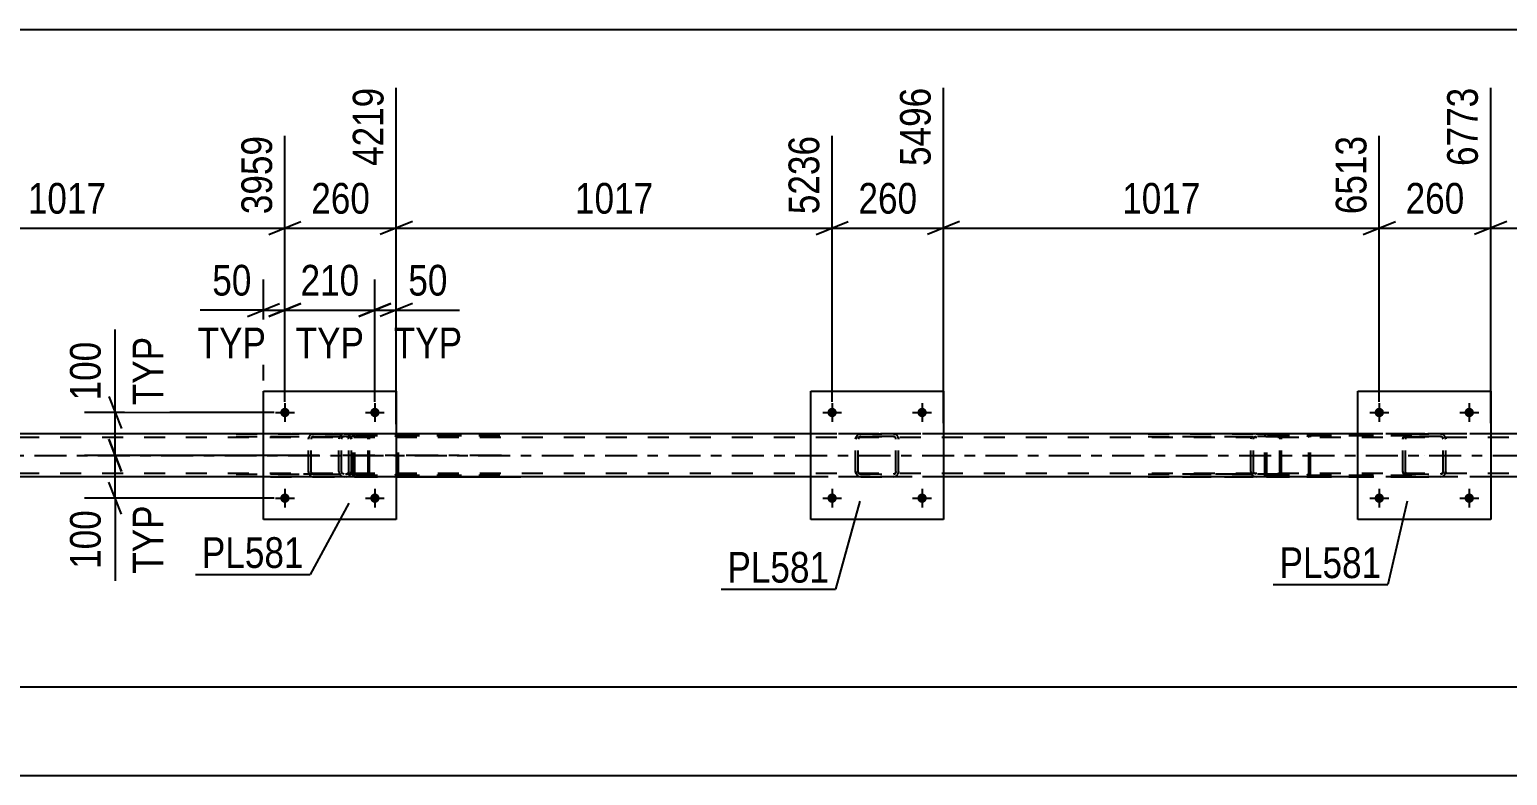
# Model space of a CAD drawing. Header units: millimetres. Extents: x 0 to 1757, y 0 to 560.
# Drawn here: x 1156 to 1294, y 485.4 to 555 of the extents above; entities that cross this region are included whole.
import ezdxf

# ---------------------------------------------------------------- set-up
doc = ezdxf.new("R2010")
doc.units = ezdxf.units.MM
doc.linetypes.add('DXK_LINE_DOT2', pattern=[3.9198, 1.9599, -1.9599])
doc.linetypes.add('DXK_LINE_DOT3', pattern=[5.9187, 2.979, -0.9799, 0.9799, -0.9799])
doc.styles.add('Arial Narrow', font='ARIALN.TTF', dxfattribs={"height": 0.2})

# ---------------------------------------------------------------- blocks, each defined once
blk = doc.blocks.new('Bolt-814276635-2526 - 2523')
at = {"linetype": 'Continuous'}
for points in [[(1282.48, 519.28, -1), (1281.6, 519.28, -1)], [(1290.88, 519.28, -1), (1290, 519.28, -1)]]:
    blk.add_hatch(color=1, dxfattribs=at).paths.add_polyline_path(points)
at = {"color": 1, "linetype": 'Continuous'}
for p, q in [((1282.04, 520.16), (1282.04, 518.4)), ((1290.44, 520.16), (1290.44, 518.4)), ((1281.16, 519.28), (1282.92, 519.28)), ((1289.56, 519.28), (1291.32, 519.28))]:
    blk.add_line(p, q, dxfattribs=at)
blk = doc.blocks.new('Part-814276635-2746 - 2523')
at = {"color": 2, "linetype": 'Continuous'}
for p, q in [((1280.04, 509.28), (1280.04, 521.28)), ((1280.04, 521.28), (1292.44, 521.28)), ((1292.44, 521.28), (1292.44, 509.28)), ((1292.44, 509.28), (1280.04, 509.28))]:
    blk.add_line(p, q, dxfattribs=at)
blk = doc.blocks.new('Bolt-814276635-2563 - 2523')
at = {"linetype": 'Continuous'}
for points in [[(1282.48, 511.28, -1), (1281.6, 511.28, -1)], [(1290.88, 511.28, -1), (1290, 511.28, -1)]]:
    blk.add_hatch(color=1, dxfattribs=at).paths.add_polyline_path(points)
at = {"color": 1, "linetype": 'Continuous'}
for p, q in [((1282.04, 512.16), (1282.04, 510.4)), ((1290.44, 512.16), (1290.44, 510.4)), ((1281.16, 511.28), (1282.92, 511.28)), ((1289.56, 511.28), (1291.32, 511.28))]:
    blk.add_line(p, q, dxfattribs=at)
blk = doc.blocks.new('Part-814276635-2756 - 2523')
at = {"color": 7, "linetype": 'DXK_LINE_DOT2'}
for p, q in [((1175.34, 517.28), (1185.41, 517.28)), ((1175.34, 517.04), (1185.41, 517.04)), ((1187.5, 517.28), (1178.53, 517.28)), ((1178.53, 517.04), (1187.5, 517.04)), ((1184.94, 516.94), (1184.91, 516.8)), ((1184.91, 513.76), (1184.91, 516.8)), ((1184.95, 516.99), (1184.94, 516.94)), ((1185.16, 516.8), (1185.18, 516.9)), ((1185.16, 513.76), (1185.16, 516.8)), ((1185.18, 516.9), (1185.23, 516.97)), ((1185.41, 517.28), (1185.22, 517.25)), ((1185.23, 516.97), (1185.31, 517.03)), ((1185.31, 517.03), (1185.41, 517.04)), ((1185.41, 517.28), (1187.5, 517.28)), ((1187.5, 517.04), (1185.41, 517.04)), ((1186.23, 517.28), (1186.23, 517.04)), ((1187.61, 517.25), (1187.5, 517.28)), ((1187.5, 517.04), (1187.55, 517.03)), ((1187.55, 517.03), (1187.6, 516.97)), ((1187.6, 516.97), (1187.63, 516.9)), ((1187.69, 517.14), (1187.61, 517.25)), ((1187.63, 516.9), (1187.64, 516.8)), ((1187.64, 513.76), (1187.64, 516.8)), ((1187.75, 516.99), (1187.69, 517.14)), ((1187.77, 516.8), (1187.75, 516.99)), ((1187.77, 513.76), (1187.77, 516.8)), ((1175.34, 513.52), (1186.23, 513.52)), ((1185.41, 513.28), (1177.88, 513.28)), ((1187.5, 513.52), (1178.53, 513.52)), ((1178.53, 513.28), (1187.5, 513.28)), ((1184.91, 513.76), (1184.95, 513.58)), ((1185.18, 513.67), (1185.16, 513.76)), ((1185.23, 513.59), (1185.18, 513.67)), ((1185.22, 513.32), (1185.41, 513.28)), ((1185.31, 513.54), (1185.23, 513.59)), ((1185.41, 513.52), (1185.31, 513.54)), ((1187.5, 513.28), (1185.41, 513.28)), ((1186.23, 513.28), (1186.23, 513.52)), ((1186.23, 513.52), (1187.5, 513.52)), ((1187.55, 513.54), (1187.5, 513.52)), ((1187.5, 513.28), (1187.61, 513.32)), ((1187.6, 513.59), (1187.55, 513.54)), ((1187.63, 513.67), (1187.6, 513.59)), ((1187.61, 513.32), (1187.69, 513.42)), ((1187.64, 513.76), (1187.63, 513.67)), ((1187.69, 513.42), (1187.75, 513.58)), ((1187.75, 513.58), (1187.77, 513.76))]:
    blk.add_line(p, q, dxfattribs=at)
at = {"color": 2, "linetype": 'Continuous'}
blk.add_line((1177.88, 513.28), (1175.34, 513.28), dxfattribs=at)
at = {"color": 7, "linetype": 'DXK_LINE_DOT2'}
for centre, start, end in [((1185.4, 516.79), 111.1942, 156.1507), ((1185.4, 513.78), 203.8496, 248.806)]:
    blk.add_arc(centre, 0.492, start, end, dxfattribs=at)
blk = doc.blocks.new('Bolt-814276635-2575 - 2523')
at = {"linetype": 'Continuous'}
for points in [[(1180.32, 519.28, -1), (1179.44, 519.28, -1)], [(1188.72, 519.28, -1), (1187.84, 519.28, -1)]]:
    blk.add_hatch(color=1, dxfattribs=at).paths.add_polyline_path(points)
at = {"color": 1, "linetype": 'Continuous'}
for p, q in [((1179.88, 520.16), (1179.88, 518.4)), ((1188.28, 520.16), (1188.28, 518.4)), ((1179, 519.28), (1180.76, 519.28)), ((1187.4, 519.28), (1189.16, 519.28))]:
    blk.add_line(p, q, dxfattribs=at)
blk = doc.blocks.new('Bolt-814276635-2576 - 2523')
at = {"linetype": 'Continuous'}
for points in [[(1180.32, 511.28, -1), (1179.44, 511.28, -1)], [(1188.72, 511.28, -1), (1187.84, 511.28, -1)]]:
    blk.add_hatch(color=1, dxfattribs=at).paths.add_polyline_path(points)
at = {"color": 1, "linetype": 'Continuous'}
for p, q in [((1179.88, 512.16), (1179.88, 510.4)), ((1188.28, 512.16), (1188.28, 510.4)), ((1179, 511.28), (1180.76, 511.28)), ((1187.4, 511.28), (1189.16, 511.28))]:
    blk.add_line(p, q, dxfattribs=at)
blk = doc.blocks.new('Part-814276635-2614 - 2523')
at = {"color": 7, "linetype": 'DXK_LINE_DOT2'}
for p, q in [((1670.42, 516.96), (1067.72, 516.96)), ((1670.42, 517.28), (1094.96, 517.28)), ((1190.28, 517.28), (1177.88, 517.28)), ((1241.36, 517.28), (1228.96, 517.28)), ((1292.44, 517.28), (1280.04, 517.28)), ((1670.42, 513.6), (1067.72, 513.6)), ((1650, 513.28), (1075.72, 513.28)), ((1190.28, 513.28), (1177.88, 513.28)), ((1241.36, 513.28), (1228.96, 513.28)), ((1292.44, 513.28), (1280.04, 513.28))]:
    blk.add_line(p, q, dxfattribs=at)
at = {"color": 2, "linetype": 'Continuous'}
for p, q in [((1177.88, 517.28), (1139.2, 517.28)), ((1228.96, 517.28), (1190.28, 517.28)), ((1280.04, 517.28), (1241.36, 517.28)), ((1331.12, 517.28), (1292.44, 517.28)), ((1177.88, 513.28), (1139.2, 513.28)), ((1228.96, 513.28), (1190.28, 513.28)), ((1280.04, 513.28), (1241.36, 513.28)), ((1331.12, 513.28), (1292.44, 513.28))]:
    blk.add_line(p, q, dxfattribs=at)
at = {"color": 7, "linetype": 'DXK_LINE_DOT3'}
blk.add_line((1067.72, 515.28), (1670.42, 515.28), dxfattribs=at)
blk = doc.blocks.new('Part-814276635-2757 - 2523')
at = {"color": 7, "linetype": 'DXK_LINE_DOT2'}
for p, q in [((1260.48, 517.28), (1270.54, 517.28)), ((1260.48, 517.04), (1270.54, 517.04)), ((1272.64, 517.28), (1263.66, 517.28)), ((1263.66, 517.04), (1272.64, 517.04)), ((1270.07, 516.94), (1270.04, 516.8)), ((1270.04, 513.76), (1270.04, 516.8)), ((1270.08, 516.99), (1270.07, 516.94)), ((1270.29, 516.8), (1270.31, 516.9)), ((1270.29, 513.76), (1270.29, 516.8)), ((1270.31, 516.9), (1270.37, 516.97)), ((1270.54, 517.28), (1270.35, 517.25)), ((1270.37, 516.97), (1270.45, 517.03)), ((1270.45, 517.03), (1270.54, 517.04)), ((1270.54, 517.28), (1272.64, 517.28)), ((1272.64, 517.04), (1270.54, 517.04)), ((1271.36, 517.28), (1271.36, 517.04)), ((1272.74, 517.25), (1272.64, 517.28)), ((1272.64, 517.04), (1272.69, 517.03)), ((1272.69, 517.03), (1272.73, 516.97)), ((1272.73, 516.97), (1272.76, 516.9)), ((1272.83, 517.14), (1272.74, 517.25)), ((1272.76, 516.9), (1272.77, 516.8)), ((1272.77, 513.76), (1272.77, 516.8)), ((1272.89, 516.99), (1272.83, 517.14)), ((1272.91, 516.8), (1272.89, 516.99)), ((1272.91, 513.76), (1272.91, 516.8)), ((1260.48, 513.52), (1271.36, 513.52)), ((1260.48, 513.28), (1270.54, 513.28)), ((1272.64, 513.52), (1263.66, 513.52)), ((1263.66, 513.28), (1272.64, 513.28)), ((1270.04, 513.76), (1270.06, 513.68)), ((1270.06, 513.68), (1270.08, 513.58)), ((1270.31, 513.67), (1270.29, 513.76)), ((1270.37, 513.59), (1270.31, 513.67)), ((1270.35, 513.32), (1270.54, 513.28)), ((1270.45, 513.54), (1270.37, 513.59)), ((1270.54, 513.52), (1270.45, 513.54)), ((1272.64, 513.28), (1270.54, 513.28)), ((1271.36, 513.28), (1271.36, 513.52)), ((1271.36, 513.52), (1272.64, 513.52)), ((1272.69, 513.54), (1272.64, 513.52)), ((1272.64, 513.28), (1272.74, 513.32)), ((1272.73, 513.59), (1272.69, 513.54)), ((1272.76, 513.67), (1272.73, 513.59)), ((1272.74, 513.32), (1272.83, 513.42)), ((1272.77, 513.76), (1272.76, 513.67)), ((1272.83, 513.42), (1272.89, 513.58)), ((1272.89, 513.58), (1272.91, 513.76))]:
    blk.add_line(p, q, dxfattribs=at)
blk.add_arc((1270.53, 513.78), 0.492, 203.8496, 248.806, dxfattribs=at)
blk = doc.blocks.new('Part-814276635-2758 - 2523')
at = {"color": 7, "linetype": 'DXK_LINE_DOT2'}
for p, q in [((1271.39, 517.09), (1271.36, 516.96)), ((1271.36, 513.6), (1271.36, 516.96)), ((1271.53, 516.96), (1271.54, 517.03)), ((1271.53, 513.6), (1271.53, 516.96)), ((1271.54, 517.03), (1271.58, 517.08)), ((1271.7, 517.28), (1271.57, 517.26)), ((1271.58, 517.08), (1271.61, 517.1)), ((1271.61, 517.1), (1271.64, 517.11)), ((1271.64, 517.11), (1271.7, 517.12)), ((1271.7, 517.28), (1275.28, 517.28)), ((1271.7, 517.28), (1283.45, 517.28)), ((1271.7, 517.12), (1283.45, 517.12)), ((1271.7, 517.12), (1275.28, 517.12)), ((1275.28, 517.28), (1287.03, 517.28)), ((1275.41, 517.26), (1275.28, 517.28)), ((1275.28, 517.12), (1287.03, 517.12)), ((1275.28, 517.12), (1275.34, 517.11)), ((1275.34, 517.11), (1275.4, 517.08)), ((1275.4, 517.08), (1275.43, 517.03)), ((1275.43, 517.03), (1275.45, 516.96)), ((1275.45, 513.6), (1275.45, 516.96)), ((1275.62, 516.96), (1275.59, 517.09)), ((1275.62, 513.6), (1275.62, 516.96)), ((1271.36, 513.6), (1271.39, 513.48)), ((1271.54, 513.54), (1271.53, 513.6)), ((1271.58, 513.49), (1271.54, 513.54)), ((1271.57, 513.31), (1271.7, 513.28)), ((1271.58, 513.49), (1271.61, 513.47)), ((1271.61, 513.47), (1271.64, 513.46)), ((1271.64, 513.46), (1271.7, 513.44)), ((1271.7, 513.44), (1283.45, 513.44)), ((1271.7, 513.44), (1275.28, 513.44)), ((1271.7, 513.28), (1275.28, 513.28)), ((1271.7, 513.28), (1283.45, 513.28)), ((1275.34, 513.46), (1275.28, 513.44)), ((1275.28, 513.44), (1287.03, 513.44)), ((1275.28, 513.28), (1275.41, 513.31)), ((1275.28, 513.28), (1287.03, 513.28)), ((1275.4, 513.49), (1275.34, 513.46)), ((1275.43, 513.54), (1275.4, 513.49)), ((1275.45, 513.6), (1275.43, 513.54)), ((1275.59, 513.48), (1275.62, 513.6))]:
    blk.add_line(p, q, dxfattribs=at)
for centre, start, end in [((1275.29, 516.95), 24.3201, 69.2418), ((1271.69, 513.62), 204.3201, 249.2418), ((1275.29, 513.62), 290.7585, 335.6802)]:
    blk.add_arc(centre, 0.331, start, end, dxfattribs=at)
blk = doc.blocks.new('Part-814276635-2771 - 2523')
at = {"color": 2, "linetype": 'Continuous'}
for p, q in [((1177.88, 509.28), (1177.88, 521.28)), ((1177.88, 521.28), (1190.28, 521.28)), ((1190.28, 521.28), (1190.28, 509.28)), ((1190.28, 509.28), (1177.88, 509.28))]:
    blk.add_line(p, q, dxfattribs=at)
blk = doc.blocks.new('Part-814276635-2772 - 2523')
at = {"color": 7, "linetype": 'DXK_LINE_DOT2'}
for p, q in [((1182.08, 516.8), (1182.12, 516.99)), ((1182.12, 516.99), (1182.08, 516.8)), ((1182.08, 513.76), (1182.08, 516.8)), ((1182.34, 516.9), (1182.32, 516.8)), ((1182.32, 513.76), (1182.32, 516.8)), ((1182.34, 516.9), (1182.39, 516.97)), ((1182.39, 516.97), (1182.34, 516.9)), ((1182.38, 517.25), (1182.56, 517.28)), ((1182.56, 517.28), (1182.38, 517.25)), ((1182.39, 516.97), (1182.47, 517.03)), ((1182.47, 517.03), (1182.39, 516.97)), ((1182.47, 517.03), (1182.56, 517.04)), ((1182.56, 517.04), (1182.47, 517.03)), ((1182.56, 517.28), (1185.6, 517.28)), ((1182.56, 517.28), (1182.56, 517.28)), ((1182.56, 517.28), (1185.6, 517.28)), ((1182.56, 517.04), (1185.6, 517.04)), ((1182.56, 517.04), (1182.56, 517.04)), ((1185.6, 517.04), (1182.56, 517.04)), ((1185.6, 517.28), (1185.6, 517.28)), ((1185.6, 517.28), (1185.78, 517.25)), ((1185.78, 517.25), (1185.6, 517.28)), ((1185.6, 517.04), (1185.6, 517.04)), ((1185.6, 517.04), (1185.69, 517.03)), ((1185.69, 517.03), (1185.6, 517.04)), ((1185.69, 517.03), (1185.77, 516.97)), ((1185.77, 516.97), (1185.69, 517.03)), ((1185.77, 516.97), (1185.82, 516.9)), ((1185.84, 516.8), (1185.82, 516.9)), ((1185.84, 513.76), (1185.84, 516.8)), ((1186.04, 516.99), (1186.08, 516.8)), ((1186.08, 516.8), (1186.04, 516.99)), ((1186.08, 513.76), (1186.08, 516.8)), ((1182.12, 513.58), (1182.08, 513.76)), ((1182.08, 513.76), (1182.12, 513.58)), ((1182.34, 513.67), (1182.32, 513.76)), ((1182.39, 513.59), (1182.34, 513.67)), ((1182.56, 513.28), (1182.38, 513.32)), ((1182.38, 513.32), (1182.56, 513.28)), ((1182.47, 513.54), (1182.39, 513.59)), ((1182.39, 513.59), (1182.47, 513.54)), ((1182.56, 513.52), (1182.47, 513.54)), ((1182.47, 513.54), (1182.56, 513.52)), ((1182.56, 513.52), (1185.6, 513.52)), ((1182.56, 513.52), (1182.56, 513.52)), ((1182.56, 513.52), (1185.6, 513.52)), ((1182.56, 513.28), (1185.6, 513.28)), ((1182.56, 513.28), (1182.56, 513.28)), ((1182.56, 513.28), (1185.6, 513.28)), ((1185.69, 513.54), (1185.6, 513.52)), ((1185.6, 513.52), (1185.69, 513.54)), ((1185.6, 513.52), (1185.6, 513.52)), ((1185.78, 513.32), (1185.6, 513.28)), ((1185.6, 513.28), (1185.78, 513.32)), ((1185.6, 513.28), (1185.6, 513.28)), ((1185.77, 513.59), (1185.69, 513.54)), ((1185.69, 513.54), (1185.77, 513.59)), ((1185.82, 513.67), (1185.77, 513.59)), ((1185.77, 513.59), (1185.82, 513.67)), ((1185.84, 513.76), (1185.82, 513.67)), ((1186.08, 513.76), (1186.04, 513.58)), ((1186.04, 513.58), (1186.08, 513.76))]:
    blk.add_line(p, q, dxfattribs=at)
at = {"color": 7, "linetype": 'DXK_LINE_DOT3'}
blk.add_line((1184.08, 515.28), (1184.08, 515.28), dxfattribs=at)
at = {"color": 7, "linetype": 'DXK_LINE_DOT2'}
for centre, start, end in [((1182.56, 516.8), 112.5001, 157.5001), ((1182.56, 516.8), 112.5001, 157.5001), ((1185.6, 516.8), 22.5001, 67.5001), ((1185.6, 516.8), 22.5001, 67.5001), ((1182.56, 513.76), 202.5001, 247.5001), ((1182.56, 513.76), 202.5001, 247.5001), ((1185.6, 513.76), 292.5001, 337.5001), ((1185.6, 513.76), 292.5001, 337.5001)]:
    blk.add_arc(centre, 0.48, start, end, dxfattribs=at)
blk = doc.blocks.new('Part-814276635-2779 - 2523')
at = {"color": 7, "linetype": 'DXK_LINE_DOT2'}
for p, q in [((1186.25, 517.09), (1186.23, 516.96)), ((1186.23, 513.6), (1186.23, 516.96)), ((1186.4, 516.96), (1186.41, 517.03)), ((1186.4, 513.6), (1186.4, 516.96)), ((1186.41, 517.03), (1186.45, 517.08)), ((1186.57, 517.28), (1186.44, 517.26)), ((1186.45, 517.08), (1186.5, 517.11)), ((1186.5, 517.11), (1186.57, 517.12)), ((1186.57, 517.28), (1190.14, 517.28)), ((1186.57, 517.28), (1198.32, 517.28)), ((1186.57, 517.12), (1198.32, 517.12)), ((1186.57, 517.12), (1190.14, 517.12)), ((1190.14, 517.28), (1201.89, 517.28)), ((1190.27, 517.26), (1190.14, 517.28)), ((1190.14, 517.12), (1201.89, 517.12)), ((1190.14, 517.12), (1190.21, 517.11)), ((1190.21, 517.11), (1190.26, 517.08)), ((1190.26, 517.08), (1190.3, 517.03)), ((1190.3, 517.03), (1190.31, 516.96)), ((1190.31, 513.6), (1190.31, 516.96)), ((1190.48, 516.96), (1190.46, 517.09)), ((1190.48, 513.6), (1190.48, 516.96)), ((1186.23, 513.6), (1186.25, 513.48)), ((1186.41, 513.54), (1186.4, 513.6)), ((1186.45, 513.49), (1186.41, 513.54)), ((1186.44, 513.31), (1186.57, 513.28)), ((1186.5, 513.46), (1186.45, 513.49)), ((1186.57, 513.44), (1186.5, 513.46)), ((1186.57, 513.44), (1198.32, 513.44)), ((1186.57, 513.44), (1190.14, 513.44)), ((1190.28, 513.28), (1186.57, 513.28)), ((1186.57, 513.28), (1198.32, 513.28)), ((1190.21, 513.46), (1190.14, 513.44)), ((1190.14, 513.44), (1201.89, 513.44)), ((1190.14, 513.28), (1190.27, 513.31)), ((1190.26, 513.49), (1190.21, 513.46)), ((1190.3, 513.54), (1190.26, 513.49)), ((1190.31, 513.6), (1190.3, 513.54)), ((1190.46, 513.48), (1190.48, 513.6))]:
    blk.add_line(p, q, dxfattribs=at)
at = {"color": 7, "linetype": 'DXK_LINE_DOT3'}
blk.add_line((1200.11, 515.28), (1184.93, 515.28), dxfattribs=at)
at = {"color": 2, "linetype": 'Continuous'}
blk.add_line((1190.28, 513.28), (1201.89, 513.28), dxfattribs=at)
at = {"color": 7, "linetype": 'DXK_LINE_DOT2'}
for centre, start, end in [((1186.55, 516.95), 110.7585, 155.6802), ((1186.55, 513.62), 204.3201, 249.2418), ((1190.15, 513.62), 290.7585, 335.6802)]:
    blk.add_arc(centre, 0.331, start, end, dxfattribs=at)
blk = doc.blocks.new('Part-814276635-2787 - 2523')
at = {"color": 7, "linetype": 'DXK_LINE_DOT2'}
for p, q in [((1284.24, 516.8), (1284.28, 516.99)), ((1284.28, 516.99), (1284.24, 516.8)), ((1284.24, 513.76), (1284.24, 516.8)), ((1284.5, 516.9), (1284.48, 516.8)), ((1284.48, 513.76), (1284.48, 516.8)), ((1284.5, 516.9), (1284.55, 516.97)), ((1284.55, 516.97), (1284.5, 516.9)), ((1284.54, 517.25), (1284.72, 517.28)), ((1284.72, 517.28), (1284.54, 517.25)), ((1284.55, 516.97), (1284.63, 517.03)), ((1284.63, 517.03), (1284.55, 516.97)), ((1284.63, 517.03), (1284.72, 517.04)), ((1284.72, 517.04), (1284.63, 517.03)), ((1284.72, 517.28), (1287.76, 517.28)), ((1284.72, 517.28), (1284.72, 517.28)), ((1284.72, 517.28), (1287.76, 517.28)), ((1284.72, 517.04), (1287.76, 517.04)), ((1284.72, 517.04), (1284.72, 517.04)), ((1287.76, 517.04), (1284.72, 517.04)), ((1287.76, 517.28), (1287.76, 517.28)), ((1287.76, 517.28), (1287.94, 517.25)), ((1287.94, 517.25), (1287.76, 517.28)), ((1287.76, 517.04), (1287.76, 517.04)), ((1287.76, 517.04), (1287.85, 517.03)), ((1287.85, 517.03), (1287.76, 517.04)), ((1287.85, 517.03), (1287.93, 516.97)), ((1287.93, 516.97), (1287.85, 517.03)), ((1287.93, 516.97), (1287.98, 516.9)), ((1288, 516.8), (1287.98, 516.9)), ((1288, 513.76), (1288, 516.8)), ((1288.2, 516.99), (1288.24, 516.8)), ((1288.24, 516.8), (1288.2, 516.99)), ((1288.24, 513.76), (1288.24, 516.8)), ((1284.28, 513.58), (1284.24, 513.76)), ((1284.24, 513.76), (1284.28, 513.58)), ((1284.5, 513.67), (1284.48, 513.76)), ((1284.55, 513.59), (1284.5, 513.67)), ((1284.72, 513.28), (1284.54, 513.32)), ((1284.54, 513.32), (1284.72, 513.28)), ((1284.63, 513.54), (1284.55, 513.59)), ((1284.55, 513.59), (1284.63, 513.54)), ((1284.72, 513.52), (1284.63, 513.54)), ((1284.63, 513.54), (1284.72, 513.52)), ((1284.72, 513.52), (1287.76, 513.52)), ((1284.72, 513.52), (1284.72, 513.52)), ((1284.72, 513.52), (1287.76, 513.52)), ((1284.72, 513.28), (1287.76, 513.28)), ((1284.72, 513.28), (1284.72, 513.28)), ((1284.72, 513.28), (1287.76, 513.28)), ((1287.85, 513.54), (1287.76, 513.52)), ((1287.76, 513.52), (1287.85, 513.54)), ((1287.76, 513.52), (1287.76, 513.52)), ((1287.94, 513.32), (1287.76, 513.28)), ((1287.76, 513.28), (1287.94, 513.32)), ((1287.76, 513.28), (1287.76, 513.28)), ((1287.93, 513.59), (1287.85, 513.54)), ((1287.85, 513.54), (1287.93, 513.59)), ((1287.98, 513.67), (1287.93, 513.59)), ((1287.93, 513.59), (1287.98, 513.67)), ((1288, 513.76), (1287.98, 513.67)), ((1288.24, 513.76), (1288.2, 513.58)), ((1288.2, 513.58), (1288.24, 513.76))]:
    blk.add_line(p, q, dxfattribs=at)
at = {"color": 7, "linetype": 'DXK_LINE_DOT3'}
blk.add_line((1286.24, 515.28), (1286.24, 515.28), dxfattribs=at)
at = {"color": 7, "linetype": 'DXK_LINE_DOT2'}
for centre, start, end in [((1284.72, 516.8), 112.5001, 157.5001), ((1284.72, 516.8), 112.5001, 157.5001), ((1287.76, 516.8), 22.5001, 67.5001), ((1287.76, 516.8), 22.5001, 67.5001), ((1284.72, 513.76), 202.5001, 247.5001), ((1284.72, 513.76), 202.5001, 247.5001), ((1287.76, 513.76), 292.5001, 337.5001), ((1287.76, 513.76), 292.5001, 337.5001)]:
    blk.add_arc(centre, 0.48, start, end, dxfattribs=at)
blk = doc.blocks.new('Bolt-814276635-2794 - 2523')
at = {"linetype": 'Continuous'}
for points in [[(1231.4, 519.28, -1), (1230.52, 519.28, -1)], [(1239.8, 519.28, -1), (1238.92, 519.28, -1)]]:
    blk.add_hatch(color=1, dxfattribs=at).paths.add_polyline_path(points)
at = {"color": 1, "linetype": 'Continuous'}
for p, q in [((1230.96, 520.16), (1230.96, 518.4)), ((1239.36, 520.16), (1239.36, 518.4)), ((1230.08, 519.28), (1231.84, 519.28)), ((1238.48, 519.28), (1240.24, 519.28))]:
    blk.add_line(p, q, dxfattribs=at)
blk = doc.blocks.new('Bolt-814276635-2795 - 2523')
at = {"linetype": 'Continuous'}
for points in [[(1231.4, 511.28, -1), (1230.52, 511.28, -1)], [(1239.8, 511.28, -1), (1238.92, 511.28, -1)]]:
    blk.add_hatch(color=1, dxfattribs=at).paths.add_polyline_path(points)
at = {"color": 1, "linetype": 'Continuous'}
for p, q in [((1230.96, 512.16), (1230.96, 510.4)), ((1239.36, 512.16), (1239.36, 510.4)), ((1230.08, 511.28), (1231.84, 511.28)), ((1238.48, 511.28), (1240.24, 511.28))]:
    blk.add_line(p, q, dxfattribs=at)
blk = doc.blocks.new('Part-814276635-2822 - 2523')
at = {"color": 2, "linetype": 'Continuous'}
for p, q in [((1228.96, 509.28), (1228.96, 521.28)), ((1228.96, 521.28), (1241.36, 521.28)), ((1241.36, 521.28), (1241.36, 509.28)), ((1241.36, 509.28), (1228.96, 509.28))]:
    blk.add_line(p, q, dxfattribs=at)
blk = doc.blocks.new('Part-814276635-2823 - 2523')
at = {"color": 7, "linetype": 'DXK_LINE_DOT2'}
for p, q in [((1233.16, 516.8), (1233.2, 516.99)), ((1233.2, 516.99), (1233.16, 516.8)), ((1233.16, 513.76), (1233.16, 516.8)), ((1233.42, 516.9), (1233.4, 516.8)), ((1233.4, 513.76), (1233.4, 516.8)), ((1233.42, 516.9), (1233.47, 516.97)), ((1233.47, 516.97), (1233.42, 516.9)), ((1233.46, 517.25), (1233.64, 517.28)), ((1233.64, 517.28), (1233.46, 517.25)), ((1233.47, 516.97), (1233.55, 517.03)), ((1233.55, 517.03), (1233.47, 516.97)), ((1233.55, 517.03), (1233.64, 517.04)), ((1233.64, 517.04), (1233.55, 517.03)), ((1233.64, 517.28), (1236.68, 517.28)), ((1233.64, 517.28), (1233.64, 517.28)), ((1233.64, 517.28), (1236.68, 517.28)), ((1233.64, 517.04), (1236.68, 517.04)), ((1233.64, 517.04), (1233.64, 517.04)), ((1236.68, 517.04), (1233.64, 517.04)), ((1236.68, 517.28), (1236.68, 517.28)), ((1236.68, 517.28), (1236.86, 517.25)), ((1236.86, 517.25), (1236.68, 517.28)), ((1236.68, 517.04), (1236.68, 517.04)), ((1236.68, 517.04), (1236.77, 517.03)), ((1236.77, 517.03), (1236.68, 517.04)), ((1236.77, 517.03), (1236.85, 516.97)), ((1236.85, 516.97), (1236.77, 517.03)), ((1236.85, 516.97), (1236.9, 516.9)), ((1236.92, 516.8), (1236.9, 516.9)), ((1236.92, 513.76), (1236.92, 516.8)), ((1237.12, 516.99), (1237.16, 516.8)), ((1237.16, 516.8), (1237.12, 516.99)), ((1237.16, 513.76), (1237.16, 516.8)), ((1233.2, 513.58), (1233.16, 513.76)), ((1233.16, 513.76), (1233.2, 513.58)), ((1233.42, 513.67), (1233.4, 513.76)), ((1233.47, 513.59), (1233.42, 513.67)), ((1233.64, 513.28), (1233.46, 513.32)), ((1233.46, 513.32), (1233.64, 513.28)), ((1233.55, 513.54), (1233.47, 513.59)), ((1233.47, 513.59), (1233.55, 513.54)), ((1233.64, 513.52), (1233.55, 513.54)), ((1233.55, 513.54), (1233.64, 513.52)), ((1233.64, 513.52), (1236.68, 513.52)), ((1233.64, 513.52), (1233.64, 513.52)), ((1233.64, 513.52), (1236.68, 513.52)), ((1233.64, 513.28), (1236.68, 513.28)), ((1233.64, 513.28), (1233.64, 513.28)), ((1233.64, 513.28), (1236.68, 513.28)), ((1236.77, 513.54), (1236.68, 513.52)), ((1236.68, 513.52), (1236.77, 513.54)), ((1236.68, 513.52), (1236.68, 513.52)), ((1236.86, 513.32), (1236.68, 513.28)), ((1236.68, 513.28), (1236.86, 513.32)), ((1236.68, 513.28), (1236.68, 513.28)), ((1236.85, 513.59), (1236.77, 513.54)), ((1236.77, 513.54), (1236.85, 513.59)), ((1236.9, 513.67), (1236.85, 513.59)), ((1236.85, 513.59), (1236.9, 513.67)), ((1236.92, 513.76), (1236.9, 513.67)), ((1237.16, 513.76), (1237.12, 513.58)), ((1237.12, 513.58), (1237.16, 513.76))]:
    blk.add_line(p, q, dxfattribs=at)
at = {"color": 7, "linetype": 'DXK_LINE_DOT3'}
blk.add_line((1235.16, 515.28), (1235.16, 515.28), dxfattribs=at)
at = {"color": 7, "linetype": 'DXK_LINE_DOT2'}
for centre, start, end in [((1233.64, 516.8), 112.5001, 157.5001), ((1233.64, 516.8), 112.5001, 157.5001), ((1236.68, 516.8), 22.5001, 67.5001), ((1236.68, 516.8), 22.5001, 67.5001), ((1233.64, 513.76), 202.5001, 247.5001), ((1233.64, 513.76), 202.5001, 247.5001), ((1236.68, 513.76), 292.5001, 337.5001), ((1236.68, 513.76), 292.5001, 337.5001)]:
    blk.add_arc(centre, 0.48, start, end, dxfattribs=at)
blk = doc.blocks.new('StraightDimension-814276635-3295 - 2523')
at = {"color": 7, "linetype": 'Continuous'}
for p, q in [((1292.44, 518.28), (1292.44, 549.61)), ((1282.04, 520.28), (1282.04, 545.11)), ((1280.54, 535.9), (1283.54, 537.1)), ((1293.94, 537.1), (1290.94, 535.9)), ((1282.04, 536.5), (1292.44, 536.5))]:
    blk.add_line(p, q, dxfattribs=at)
at = {"color": 0}
blk.add_wipeout([(1290.58, 537.25), (1290.58, 541.45), (1283.9, 541.45), (1283.9, 537.25)], dxfattribs=at)
at = {"color": 3, "style": 'Arial Narrow'}
blk.add_text('260', height=2.863, dxfattribs=at).set_placement((1284.5, 537.85))
at = {"color": 0, "linetype": 'Continuous'}
blk.add_wipeout([(1291.84, 550.21), (1287.64, 550.21), (1287.64, 541.7), (1291.84, 541.7)], dxfattribs=at)
at = {"color": 3, "linetype": 'Continuous', "style": 'Arial Narrow'}
blk.add_text('6773', height=2.863, rotation=90.0002, dxfattribs=at).set_placement((1291.24, 542.3))
blk = doc.blocks.new('StraightDimension-814276635-2886 - 2523')
at = {"color": 7, "linetype": 'Continuous'}
for p, q in [((1164.03, 519.28), (1164.03, 527.02)), ((1164.03, 519.28), (1164.03, 527.02)), ((1163.43, 520.78), (1164.63, 517.78)), ((1178.88, 519.28), (1161.18, 519.28)), ((1164.03, 515.28), (1164.03, 519.28)), ((1164.63, 513.78), (1163.43, 516.78)), ((1183.08, 515.28), (1161.18, 515.28))]:
    blk.add_line(p, q, dxfattribs=at)
at = {"color": 0}
blk.add_wipeout([(1163.28, 526.49), (1159.08, 526.49), (1159.08, 519.81), (1163.28, 519.81)], dxfattribs=at)
at = {"color": 0, "linetype": 'Continuous'}
blk.add_wipeout([(1169.13, 526.95), (1164.93, 526.95), (1164.93, 519.36), (1169.13, 519.36)], dxfattribs=at)
at = {"color": 3, "style": 'Arial Narrow'}
blk.add_text('100', height=2.863, rotation=90.0002, dxfattribs=at).set_placement((1162.68, 520.41))
at = {"color": 3, "linetype": 'Continuous', "style": 'Arial Narrow'}
blk.add_text('TYP', height=2.863, rotation=90.0002, dxfattribs=at).set_placement((1168.53, 519.96))
blk = doc.blocks.new('StraightDimension-814276635-2871 - 2523')
at = {"color": 7, "linetype": 'Continuous'}
for p, q in [((1163.43, 516.78), (1164.63, 513.78)), ((1183.08, 515.28), (1161.18, 515.28)), ((1164.03, 511.28), (1164.03, 515.28)), ((1164.63, 509.78), (1163.43, 512.78)), ((1178.88, 511.28), (1161.18, 511.28)), ((1164.03, 511.28), (1164.03, 503.55)), ((1164.03, 511.28), (1164.03, 503.55))]:
    blk.add_line(p, q, dxfattribs=at)
at = {"color": 0}
blk.add_wipeout([(1163.28, 510.76), (1159.08, 510.76), (1159.08, 504.08), (1163.28, 504.08)], dxfattribs=at)
at = {"color": 0, "linetype": 'Continuous'}
blk.add_wipeout([(1169.13, 511.21), (1164.93, 511.21), (1164.93, 503.62), (1169.13, 503.62)], dxfattribs=at)
at = {"color": 3, "style": 'Arial Narrow'}
blk.add_text('100', height=2.863, rotation=90.0002, dxfattribs=at).set_placement((1162.68, 504.68))
at = {"color": 3, "linetype": 'Continuous', "style": 'Arial Narrow'}
blk.add_text('TYP', height=2.863, rotation=90.0002, dxfattribs=at).set_placement((1168.53, 504.22))
blk = doc.blocks.new('StraightDimension-814276635-2902 - 2523')
at = {"color": 7, "linetype": 'Continuous'}
for p, q in [((1177.88, 522.28), (1177.88, 531.7)), ((1179.88, 520.28), (1179.88, 531.7)), ((1177.88, 528.85), (1171.97, 528.85)), ((1177.88, 528.85), (1171.97, 528.85)), ((1176.38, 528.25), (1179.38, 529.45)), ((1177.88, 528.85), (1179.88, 528.85)), ((1181.38, 529.45), (1178.38, 528.25))]:
    blk.add_line(p, q, dxfattribs=at)
at = {"color": 0}
blk.add_wipeout([(1177.35, 529.6), (1177.35, 533.8), (1172.5, 533.8), (1172.5, 529.6)], dxfattribs=at)
at = {"color": 0, "linetype": 'Continuous'}
blk.add_wipeout([(1178.72, 523.75), (1178.72, 527.95), (1171.13, 527.95), (1171.13, 523.75)], dxfattribs=at)
at = {"color": 3, "style": 'Arial Narrow'}
blk.add_text('50', height=2.863, dxfattribs=at).set_placement((1173.1, 530.2))
at = {"color": 3, "linetype": 'Continuous', "style": 'Arial Narrow'}
blk.add_text('TYP', height=2.863, dxfattribs=at).set_placement((1171.73, 524.35))
blk = doc.blocks.new('StraightDimension-814276635-2915 - 2523')
at = {"color": 7, "linetype": 'Continuous'}
for p, q in [((1179.88, 520.28), (1179.88, 531.7)), ((1188.28, 520.28), (1188.28, 531.7)), ((1178.38, 528.25), (1181.38, 529.45)), ((1179.88, 528.85), (1188.28, 528.85)), ((1189.78, 529.45), (1186.78, 528.25))]:
    blk.add_line(p, q, dxfattribs=at)
at = {"color": 0}
blk.add_wipeout([(1187.42, 529.6), (1187.42, 533.8), (1180.74, 533.8), (1180.74, 529.6)], dxfattribs=at)
at = {"color": 0, "linetype": 'Continuous'}
blk.add_wipeout([(1187.87, 523.75), (1187.87, 527.95), (1180.28, 527.95), (1180.28, 523.75)], dxfattribs=at)
at = {"color": 3, "style": 'Arial Narrow'}
blk.add_text('210', height=2.863, dxfattribs=at).set_placement((1181.34, 530.2))
at = {"color": 3, "linetype": 'Continuous', "style": 'Arial Narrow'}
blk.add_text('TYP', height=2.863, dxfattribs=at).set_placement((1180.88, 524.35))
blk = doc.blocks.new('StraightDimension-814276635-2931 - 2523')
at = {"color": 7, "linetype": 'Continuous'}
for p, q in [((1188.28, 520.28), (1188.28, 531.7)), ((1190.28, 522.28), (1190.28, 531.7)), ((1186.78, 528.25), (1189.78, 529.45)), ((1188.28, 528.85), (1190.28, 528.85)), ((1191.78, 529.45), (1188.78, 528.25)), ((1190.28, 528.85), (1196.19, 528.85)), ((1190.28, 528.85), (1196.19, 528.85))]:
    blk.add_line(p, q, dxfattribs=at)
at = {"color": 0}
blk.add_wipeout([(1195.66, 529.6), (1195.66, 533.8), (1190.8, 533.8), (1190.8, 529.6)], dxfattribs=at)
at = {"color": 0, "linetype": 'Continuous'}
blk.add_wipeout([(1197.03, 523.75), (1197.03, 527.95), (1189.44, 527.95), (1189.44, 523.75)], dxfattribs=at)
at = {"color": 3, "style": 'Arial Narrow'}
blk.add_text('50', height=2.863, dxfattribs=at).set_placement((1191.4, 530.2))
at = {"color": 3, "linetype": 'Continuous', "style": 'Arial Narrow'}
blk.add_text('TYP', height=2.863, dxfattribs=at).set_placement((1190.04, 524.35))
blk = doc.blocks.new('StraightDimension-814276635-2945 - 2523')
at = {"color": 7, "linetype": 'Continuous'}
blk.add_line((1043.45, 555.04), (1671.06, 555.04), dxfattribs=at)
blk = doc.blocks.new('StraightDimension-814276635-2968 - 2523')
at = {"color": 7, "linetype": 'Continuous'}
blk.add_line((1104.92, 493.68), (1670.42, 493.68), dxfattribs=at)
blk = doc.blocks.new('StraightDimension-814276635-3277 - 2523')
at = {"color": 7, "linetype": 'Continuous'}
for p, q in [((1292.44, 518.28), (1292.44, 549.61)), ((1333.12, 520.28), (1333.12, 545.11)), ((1293.94, 537.1), (1290.94, 535.9)), ((1331.62, 535.9), (1334.62, 537.1)), ((1292.44, 536.5), (1333.12, 536.5))]:
    blk.add_line(p, q, dxfattribs=at)
at = {"color": 0}
blk.add_wipeout([(1317.04, 537.25), (1317.04, 541.45), (1308.52, 541.45), (1308.52, 537.25)], dxfattribs=at)
at = {"color": 3, "style": 'Arial Narrow'}
blk.add_text('1017', height=2.863, dxfattribs=at).set_placement((1309.12, 537.85))
at = {"color": 0, "linetype": 'Continuous'}
blk.add_wipeout([(1332.52, 545.71), (1328.32, 545.71), (1328.32, 537.2), (1332.52, 537.2)], dxfattribs=at)
at = {"color": 3, "linetype": 'Continuous', "style": 'Arial Narrow'}
blk.add_text('7790', height=2.863, rotation=90.0002, dxfattribs=at).set_placement((1331.92, 537.8))
blk = doc.blocks.new('StraightDimension-814276635-3313 - 2523')
at = {"color": 7, "linetype": 'Continuous'}
for p, q in [((1241.36, 518.28), (1241.36, 549.61)), ((1282.04, 520.28), (1282.04, 545.11)), ((1242.86, 537.1), (1239.86, 535.9)), ((1280.54, 535.9), (1283.54, 537.1)), ((1241.36, 536.5), (1282.04, 536.5))]:
    blk.add_line(p, q, dxfattribs=at)
at = {"color": 0}
blk.add_wipeout([(1265.96, 537.25), (1265.96, 541.45), (1257.44, 541.45), (1257.44, 537.25)], dxfattribs=at)
at = {"color": 3, "style": 'Arial Narrow'}
blk.add_text('1017', height=2.863, dxfattribs=at).set_placement((1258.04, 537.85))
at = {"color": 0, "linetype": 'Continuous'}
blk.add_wipeout([(1281.44, 545.71), (1277.24, 545.71), (1277.24, 537.2), (1281.44, 537.2)], dxfattribs=at)
at = {"color": 3, "linetype": 'Continuous', "style": 'Arial Narrow'}
blk.add_text('6513', height=2.863, rotation=90.0002, dxfattribs=at).set_placement((1280.84, 537.8))
blk = doc.blocks.new('StraightDimension-814276635-3331 - 2523')
at = {"color": 7, "linetype": 'Continuous'}
for p, q in [((1241.36, 518.28), (1241.36, 549.61)), ((1230.96, 520.28), (1230.96, 545.11)), ((1229.46, 535.9), (1232.46, 537.1)), ((1242.86, 537.1), (1239.86, 535.9)), ((1230.96, 536.5), (1241.36, 536.5))]:
    blk.add_line(p, q, dxfattribs=at)
at = {"color": 0}
blk.add_wipeout([(1239.5, 537.25), (1239.5, 541.45), (1232.82, 541.45), (1232.82, 537.25)], dxfattribs=at)
at = {"color": 3, "style": 'Arial Narrow'}
blk.add_text('260', height=2.863, dxfattribs=at).set_placement((1233.42, 537.85))
at = {"color": 0, "linetype": 'Continuous'}
blk.add_wipeout([(1240.76, 550.21), (1236.56, 550.21), (1236.56, 541.7), (1240.76, 541.7)], dxfattribs=at)
at = {"color": 3, "linetype": 'Continuous', "style": 'Arial Narrow'}
blk.add_text('5496', height=2.863, rotation=90.0002, dxfattribs=at).set_placement((1240.16, 542.3))
blk = doc.blocks.new('StraightDimension-814276635-3349 - 2523')
at = {"color": 7, "linetype": 'Continuous'}
for p, q in [((1190.28, 518.19), (1190.28, 549.61)), ((1230.96, 520.28), (1230.96, 545.11)), ((1191.78, 537.1), (1188.78, 535.9)), ((1229.46, 535.9), (1232.46, 537.1)), ((1190.28, 536.5), (1230.96, 536.5))]:
    blk.add_line(p, q, dxfattribs=at)
at = {"color": 0}
blk.add_wipeout([(1214.88, 537.25), (1214.88, 541.45), (1206.36, 541.45), (1206.36, 537.25)], dxfattribs=at)
at = {"color": 3, "style": 'Arial Narrow'}
blk.add_text('1017', height=2.863, dxfattribs=at).set_placement((1206.96, 537.85))
at = {"color": 0, "linetype": 'Continuous'}
blk.add_wipeout([(1230.36, 545.71), (1226.16, 545.71), (1226.16, 537.2), (1230.36, 537.2)], dxfattribs=at)
at = {"color": 3, "linetype": 'Continuous', "style": 'Arial Narrow'}
blk.add_text('5236', height=2.863, rotation=90.0002, dxfattribs=at).set_placement((1229.76, 537.8))
blk = doc.blocks.new('StraightDimension-814276635-3360 - 2523')
at = {"color": 7, "linetype": 'Continuous'}
for p, q in [((1190.28, 518.19), (1190.28, 549.61)), ((1179.88, 520.28), (1179.88, 545.11)), ((1178.38, 535.9), (1181.38, 537.1)), ((1191.78, 537.1), (1188.78, 535.9)), ((1179.88, 536.5), (1190.28, 536.5))]:
    blk.add_line(p, q, dxfattribs=at)
at = {"color": 0}
blk.add_wipeout([(1188.42, 537.25), (1188.42, 541.45), (1181.74, 541.45), (1181.74, 537.25)], dxfattribs=at)
at = {"color": 3, "style": 'Arial Narrow'}
blk.add_text('260', height=2.863, dxfattribs=at).set_placement((1182.34, 537.85))
at = {"color": 0, "linetype": 'Continuous'}
blk.add_wipeout([(1189.68, 550.21), (1185.48, 550.21), (1185.48, 541.7), (1189.68, 541.7)], dxfattribs=at)
at = {"color": 3, "linetype": 'Continuous', "style": 'Arial Narrow'}
blk.add_text('4219', height=2.863, rotation=90.0002, dxfattribs=at).set_placement((1189.08, 542.3))
blk = doc.blocks.new('StraightDimension-814276635-3371 - 2523')
at = {"color": 7, "linetype": 'Continuous'}
for p, q in [((1139.2, 518.28), (1139.2, 549.61)), ((1179.88, 520.28), (1179.88, 545.11)), ((1140.7, 537.1), (1137.7, 535.9)), ((1178.38, 535.9), (1181.38, 537.1)), ((1139.2, 536.5), (1179.88, 536.5))]:
    blk.add_line(p, q, dxfattribs=at)
at = {"color": 0}
blk.add_wipeout([(1163.8, 537.25), (1163.8, 541.45), (1155.28, 541.45), (1155.28, 537.25)], dxfattribs=at)
at = {"color": 3, "style": 'Arial Narrow'}
blk.add_text('1017', height=2.863, dxfattribs=at).set_placement((1155.88, 537.85))
at = {"color": 0, "linetype": 'Continuous'}
blk.add_wipeout([(1179.28, 545.71), (1175.08, 545.71), (1175.08, 537.2), (1179.28, 537.2)], dxfattribs=at)
at = {"color": 3, "linetype": 'Continuous', "style": 'Arial Narrow'}
blk.add_text('3959', height=2.863, rotation=90.0002, dxfattribs=at).set_placement((1178.68, 537.8))
blk = doc.blocks.new('StraightDimension-814276635-3491 - 2523')
at = {"color": 7, "linetype": 'Continuous'}
blk.add_line((1044.09, 485.39), (1670.42, 485.39), dxfattribs=at)
blk = doc.blocks.new('Mark-814276635-2742 - 2523')
at = {"color": 0}
blk.add_wipeout([(1282.24, 503.82), (1282.24, 506.82), (1272.73, 506.82), (1272.73, 503.82)], dxfattribs=at)
blk.add_wipeout([(1282.24, 503.82), (1282.24, 506.82), (1272.73, 506.82), (1272.73, 503.82)], dxfattribs=at)
at = {"color": 30, "linetype": 'Continuous'}
for p in [(1284.64, 511), (1272.13, 503.22)]:
    blk.add_line(p, (1282.84, 503.22), dxfattribs=at)
at = {"color": 3, "style": 'Arial Narrow'}
blk.add_text('PL581', height=2.863, dxfattribs=at).set_placement((1272.73, 503.82))
blk = doc.blocks.new('Mark-814276635-2767 - 2523')
at = {"color": 0}
blk.add_wipeout([(1181.63, 504.77), (1181.63, 507.77), (1172.13, 507.77), (1172.13, 504.77)], dxfattribs=at)
blk.add_wipeout([(1181.63, 504.77), (1181.63, 507.77), (1172.13, 507.77), (1172.13, 504.77)], dxfattribs=at)
at = {"color": 30, "linetype": 'Continuous'}
for p in [(1185.86, 510.8), (1171.53, 504.17)]:
    blk.add_line(p, (1182.23, 504.17), dxfattribs=at)
at = {"color": 3, "style": 'Arial Narrow'}
blk.add_text('PL581', height=2.863, dxfattribs=at).set_placement((1172.13, 504.77))
blk = doc.blocks.new('Mark-814276635-2818 - 2523')
at = {"color": 0}
blk.add_wipeout([(1230.69, 503.4), (1230.69, 506.4), (1221.19, 506.4), (1221.19, 503.4)], dxfattribs=at)
blk.add_wipeout([(1230.69, 503.4), (1230.69, 506.4), (1221.19, 506.4), (1221.19, 503.4)], dxfattribs=at)
at = {"color": 30, "linetype": 'Continuous'}
for p in [(1233.56, 511), (1220.59, 502.8)]:
    blk.add_line(p, (1231.29, 502.8), dxfattribs=at)
at = {"color": 3, "style": 'Arial Narrow'}
blk.add_text('PL581', height=2.863, dxfattribs=at).set_placement((1221.19, 503.4))

msp = doc.modelspace()

# ---------------------------------------------------------------- block references
for name in ['Part-814276635-2771 - 2523', 'Bolt-814276635-2575 - 2523', 'Part-814276635-2822 - 2523', 'Bolt-814276635-2794 - 2523', 'Part-814276635-2746 - 2523', 'Bolt-814276635-2526 - 2523', 'Part-814276635-2614 - 2523', 'Part-814276635-2756 - 2523', 'Part-814276635-2772 - 2523', 'Part-814276635-2779 - 2523', 'Part-814276635-2823 - 2523', 'Part-814276635-2757 - 2523', 'Part-814276635-2758 - 2523', 'Part-814276635-2787 - 2523', 'Bolt-814276635-2576 - 2523', 'Bolt-814276635-2795 - 2523', 'Bolt-814276635-2563 - 2523']:
    msp.add_blockref(name, (0, 0))

# ---------------------------------------------------------------- next in the draw order: block references
for name in ['StraightDimension-814276635-3295 - 2523', 'StraightDimension-814276635-2886 - 2523']:
    msp.add_blockref(name, (0, 0))

# ---------------------------------------------------------------- next in the draw order: block references
for name in ['StraightDimension-814276635-2902 - 2523', 'StraightDimension-814276635-2871 - 2523']:
    msp.add_blockref(name, (0, 0))

# ---------------------------------------------------------------- next in the draw order: block references
for name in ['StraightDimension-814276635-2915 - 2523', 'StraightDimension-814276635-2968 - 2523']:
    msp.add_blockref(name, (0, 0))

# ---------------------------------------------------------------- next in the draw order: block references
for name in ['StraightDimension-814276635-2931 - 2523', 'StraightDimension-814276635-3491 - 2523']:
    msp.add_blockref(name, (0, 0))

# ---------------------------------------------------------------- next in the draw order: block references
for name in ['StraightDimension-814276635-2945 - 2523', 'Mark-814276635-2767 - 2523', 'Mark-814276635-2818 - 2523', 'Mark-814276635-2742 - 2523']:
    msp.add_blockref(name, (0, 0))

# ---------------------------------------------------------------- next in the draw order: block references
for name in ['StraightDimension-814276635-3313 - 2523', 'StraightDimension-814276635-3277 - 2523']:
    msp.add_blockref(name, (0, 0))

# ---------------------------------------------------------------- next in the draw order: block references
msp.add_blockref('StraightDimension-814276635-3331 - 2523', (0, 0))

# ---------------------------------------------------------------- next in the draw order: block references
msp.add_blockref('StraightDimension-814276635-3349 - 2523', (0, 0))

# ---------------------------------------------------------------- next in the draw order: block references
msp.add_blockref('StraightDimension-814276635-3360 - 2523', (0, 0))

# ---------------------------------------------------------------- next in the draw order: block references
msp.add_blockref('StraightDimension-814276635-3371 - 2523', (0, 0))

doc.saveas('drawing.dxf')
